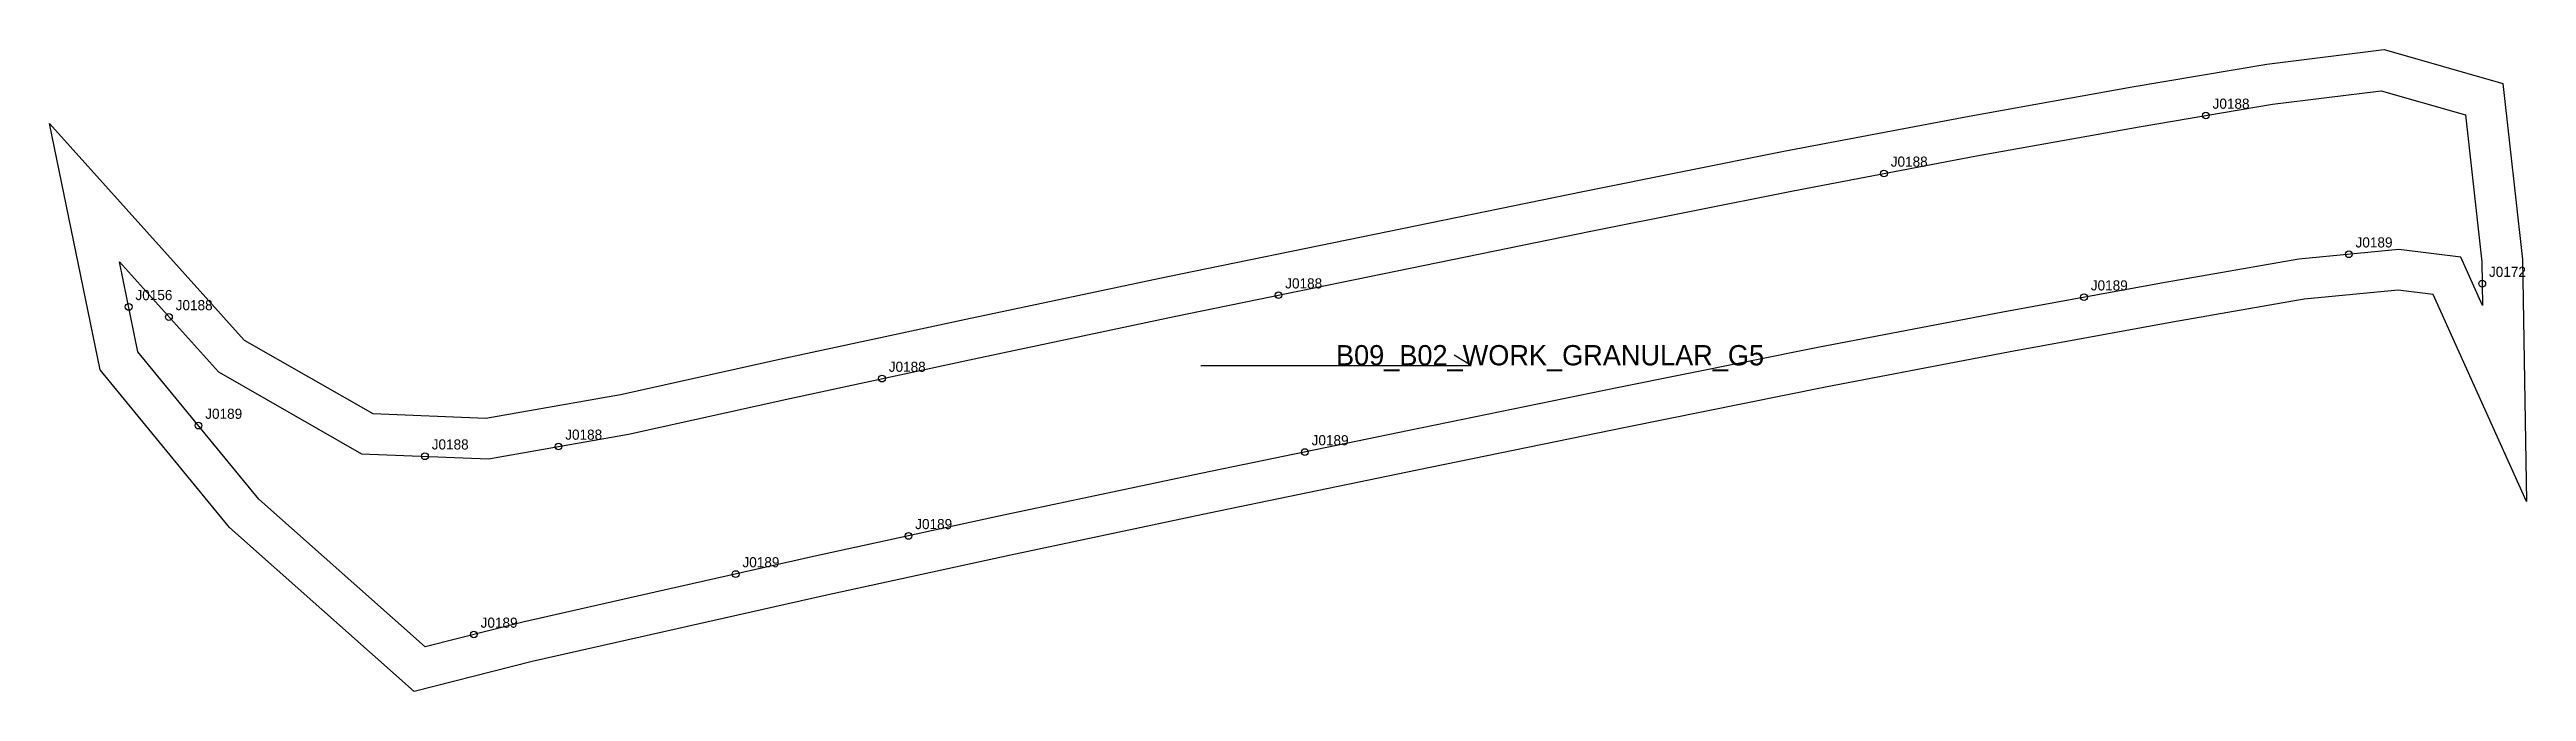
# Model space of a CAD drawing. Header units: millimetres. Extents: x -21 to 712, y -127 to 63.
import ezdxf

# ---------------------------------------------------------------- set-up
doc = ezdxf.new("R2010")
doc.units = ezdxf.units.MM
for name, color, linetype in [('CUT', 1, 'Continuous'), ('GRAIN', 3, 'Continuous'), ('LABEL', 7, 'Continuous'), ('NOTCH', 2, 'Continuous'), ('SEW', 5, 'Continuous')]:
    doc.layers.add(name, color=color, linetype=linetype)

msp = doc.modelspace()

# ---------------------------------------------------------------- linework, layer by layer
at = {"layer": 'CUT'}
msp.add_lwpolyline([(-20.68, 40.94), (36.9, -23.09), (74.98, -44.85), (108.37, -46.17), (148.25, -39.17), (195.77, -28.66), (250.35, -16.89), (309.62, -4.42), (371.28, 8.24), (432.94, 20.85), (492.34, 32.76), (547.21, 43.16), (595.4, 51.83), (635.25, 58.5), (670.01, 62.82), (705.11, 52.79), (710.87, 0.76), (712.08, -70.84), (684.49, -9.64), (674.17, -8.36), (646.3, -11.05), (607.32, -17.86), (559.37, -26.62), (504.73, -37.05), (445.52, -48.98), (383.91, -61.63), (322.33, -74.33), (263.19, -86.84), (208.76, -98.67), (161.09, -109.37), (122.1, -118.21), (87.18, -127.03), (32.6, -78.54), (-5.68, -31.92), (-20.68, 40.94)], close=True, dxfattribs=at)
at = {"layer": 'GRAIN'}
for p, q in [((399.89, -30.59), (394.89, -27.59)), ((319.89, -30.59), (399.89, -30.59))]:
    msp.add_line(p, q, dxfattribs=at)
at = {"layer": 'NOTCH'}
for centre in [(617.22, 43.31), (522.01, 26.17), (659.52, 2.28), (698.99, -6.42), (2.74, -13.3), (342.88, -9.84), (581.19, -10.43), (14.64, -16.28), (225.59, -34.5), (23.38, -48.4), (90.38, -57.47), (129.88, -54.58), (350.69, -56.23), (233.42, -81.03), (182.31, -92.31), (104.85, -110.19)]:
    msp.add_circle(centre, 1, dxfattribs=at)
at = {"layer": 'SEW'}
msp.add_lwpolyline([(0, 0), (29.27, -32.55), (71.57, -56.73), (109.18, -58.22), (150.58, -50.95), (198.33, -40.38), (252.85, -28.63), (312.06, -16.17), (373.69, -3.52), (435.33, 9.09), (494.63, 20.98), (549.39, 31.36), (597.46, 40), (636.98, 46.62), (669.07, 50.61), (694.07, 43.47), (698.88, 0), (699.1, -12.84), (692.66, 1.44), (674.34, 3.71), (644.69, 0.86), (605.21, -6.05), (557.16, -14.82), (502.42, -25.27), (443.12, -37.22), (381.5, -49.88), (319.88, -62.58), (260.68, -75.11), (206.17, -86.96), (158.45, -97.66), (119.3, -106.54), (90.4, -113.84), (41.28, -70.2), (5.47, -26.59)], close=True, dxfattribs=at)

# ---------------------------------------------------------------- texts
at = {"layer": 'LABEL'}
for s, height, p in [('J0188', 3, (619.22, 45.31)), ('J0188', 3, (524.01, 28.17)), ('J0189', 3, (661.52, 4.28)), ('J0188', 3, (344.88, -7.84)), ('J0189', 3, (583.19, -8.43)), ('J0172', 3, (700.99, -4.42)), ('J0156', 3, (4.74, -11.3)), ('J0188', 3, (16.64, -14.28)), ('B09_B02_WORK_GRANULAR_G5', 6, (359.89, -30.59)), ('J0188', 3, (227.59, -32.5)), ('J0189', 3, (25.38, -46.4)), ('J0188', 3, (131.88, -52.58)), ('J0189', 3, (352.69, -54.23)), ('J0188', 3, (92.38, -55.47)), ('J0189', 3, (235.42, -79.03)), ('J0189', 3, (184.31, -90.31)), ('J0189', 3, (106.85, -108.19))]:
    msp.add_text(s, height=height, dxfattribs=at).set_placement(p)

doc.saveas('drawing.dxf')
